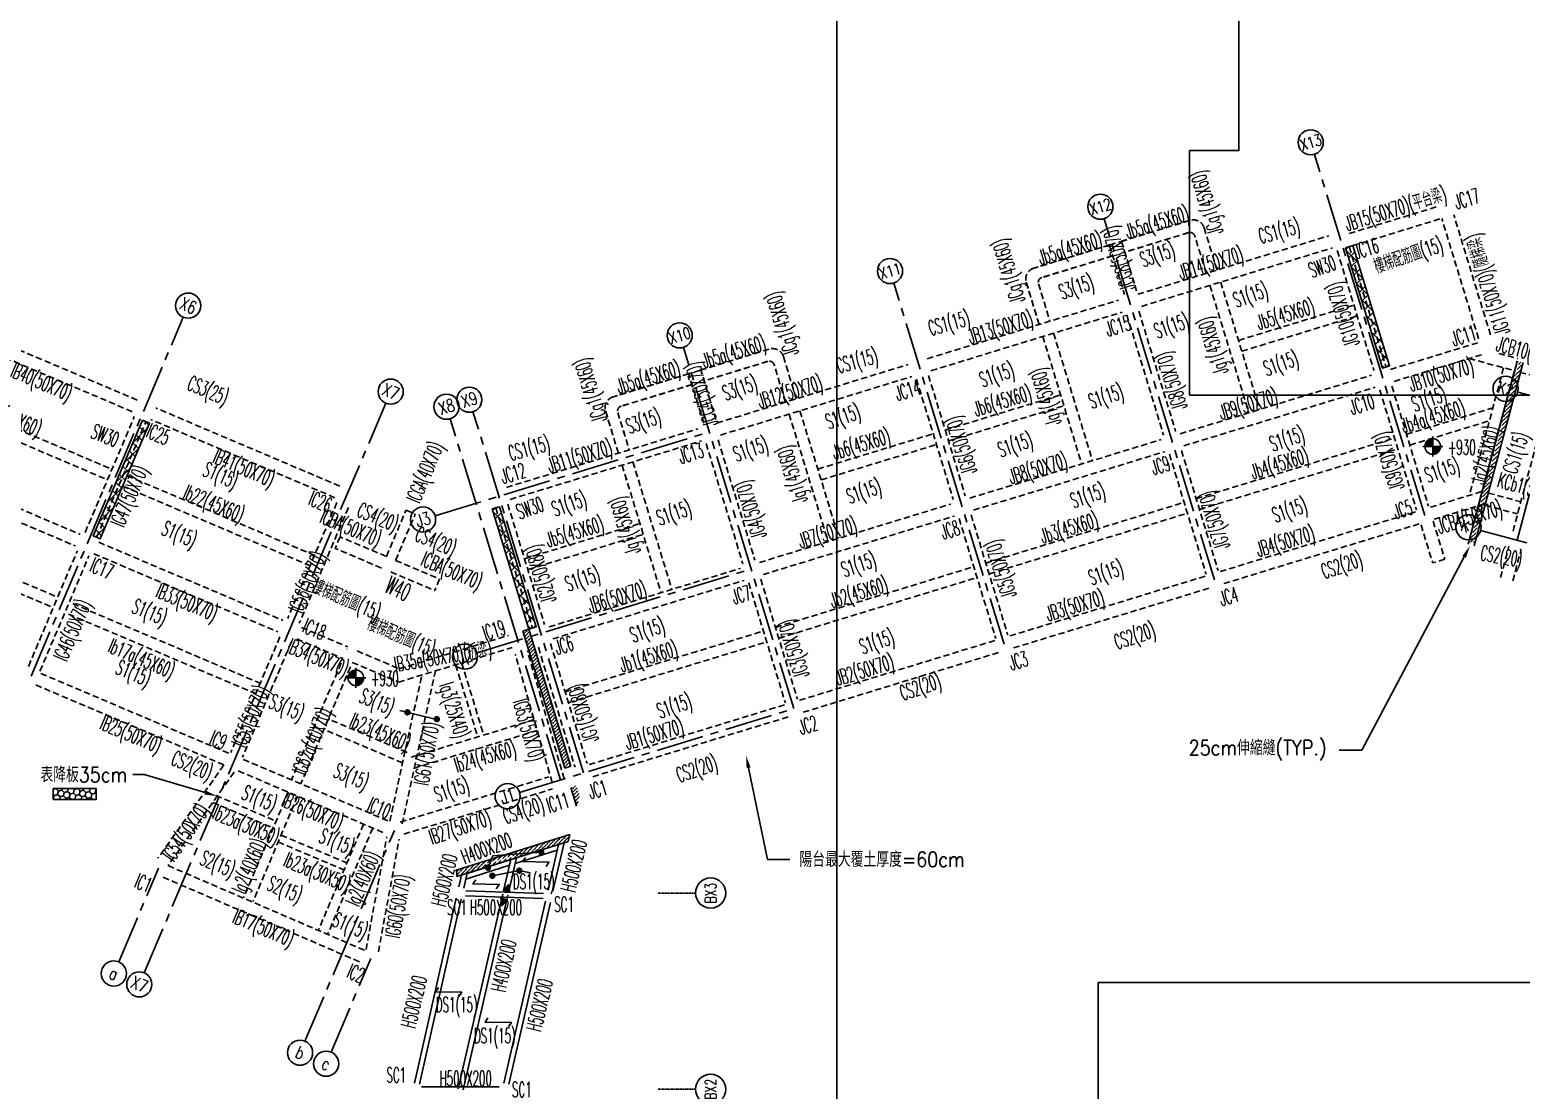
# Model space of a CAD drawing. Header units: centimetres. Extents: x -47768 to 194820, y -149527 to 141949.
# Drawn here: x 62401 to 68333, y -32796 to -28580 of the extents above; entities that cross this region are included whole.
import ezdxf
from ezdxf import colors
from ezdxf.entities.mleader import LeaderData, LeaderLine
from ezdxf.enums import TextEntityAlignment as Align
from ezdxf.math import Vec2, Vec3

# ---------------------------------------------------------------- set-up
doc = ezdxf.new("R2010")
doc.units = ezdxf.units.CM
for name, pattern in [('CENTER2', [28.575, 19.05, -3.175, 3.175, -3.175]), ('HIDDEN', [0.375, 0.25, -0.125]), ('PHANTOM2', [1.25, 0.625, -0.125, 0.125, -0.125, 0.125, -0.125]), ('建築圖|CENTER', [50.8, 31.75, -6.35, 6.35, -6.35])]:
    doc.linetypes.add(name, pattern=pattern)
doc.layers.get('0').update_dxf_attribs({"color": 8})
for name, color, linetype in [('0S-B', 6, 'HIDDEN'), ('0S-c型鋼', 11, '建築圖|CENTER'), ('0S-GRID', 8, 'Continuous'), ('0S-J', 3, 'HIDDEN'), ('0S-SB', 6, 'Continuous'), ('0S-Shear wall', 7, 'Continuous'), ('0S-SJ', 3, 'Continuous'), ('0S-伸縮縫', 4, 'Continuous'), ('0S-剛接符號', 2, 'Continuous'), ('0S-鋼筋', 1, 'Continuous'), ('1S-BN', 7, 'Continuous'), ('1S-CN', 2, 'Continuous'), ('1S-JN', 3, 'Continuous'), ('1S-SJN', 3, 'Continuous'), ('1S-SN', 4, 'Continuous'), ('1S-SWN', 7, 'Continuous'), ('1S-TEXT', 7, 'Continuous'), ('1S-WN', 40, 'Continuous'), ('FL高程', 7, 'Continuous'), ('grid2', 4, 'Continuous')]:
    doc.layers.add(name, color=color, linetype=linetype)
doc.layers.add('0S-繪圖區', color=171, linetype='Continuous', plot=False)
doc.styles.add('ae', font='romans.shx', dxfattribs={"bigfont": 'chineset.shx'})
doc.styles.add('CHINA', font='romans.shx', dxfattribs={"width": 0.85, "bigfont": 'chineset.shx'})
doc.styles.add('ROMAND', font='romand')
doc.styles.add('ROMANS', font='simplex.shx', dxfattribs={"height": 4, "bigfont": 'chineset.shx'})
doc.styles.add('txt', font='romans.shx', dxfattribs={"height": 0.2, "bigfont": 'chineset.shx'})
pattern_1 = [(45, (-145948.255, -94776.532), (5.522062, 20.24756074), [26.03125, -5.20625, 0, -5.20625])]

# ---------------------------------------------------------------- blocks, each defined once
blk = doc.blocks.new('ELE')
at = {"ltscale": 100}
h = blk.add_hatch(color=0, dxfattribs=at)
h.dxf.hatch_style = 1
edge = h.paths.add_edge_path()
edge.add_arc((55199, -2026.6), 20.7, 90, 180)
edge.add_line((55178.3, -2026.6), (55199, -2026.6))
edge.add_line((55199, -2026.6), (55199, -2005.9))
h = blk.add_hatch(color=0, dxfattribs=at)
h.dxf.hatch_style = 1
edge = h.paths.add_edge_path()
edge.add_line((55199, -2047.4), (55199, -2026.6))
edge.add_line((55199, -2026.6), (55219.7, -2026.6))
edge.add_arc((55199, -2026.6), 20.7, 270, 360, ccw=False)
at = {"color": 0, "ltscale": 100}
for q in [(55199, -2000), (55172.4, -2026.6), (55225.6, -2026.6), (55199, -2053.2)]:
    blk.add_line((55199, -2026.6), q, dxfattribs=at)
blk.add_circle((55199, -2026.6), 20.7, dxfattribs=at)
blk = doc.blocks.new('0S-ELE')
at = {"layer": 'FL高程', "ltscale": 100, "xscale": 1.5, "yscale": 1.5, "zscale": 1.5}
blk.add_blockref('ELE', (-26764.5, -529.8), dxfattribs=at)
at = {"layer": 'FL高程', "ltscale": 100, "style": 'CHINA', "width": 0.5}
blk.add_attdef('+150', text='', height=60, dxfattribs=at).set_placement((56149.6, -3572.5), align=Align.MIDDLE)
blk = doc.blocks.new('*U149')
at = {"color": 0, "ltscale": 100}
blk.add_lwpolyline([(36.3, 27), (17.074, 27), (17.074, 21.168), (25.98, 21.168), (25.98, 15.768), (24.673, 15.768), (24.673, 9.288), (36.3, 9.288), (36.3, 27)], dxfattribs=at)
blk.add_lwpolyline([(22.253, -6.279), (36.3, -6.279), (36.3, -27), (22.253, -27)], close=True, dxfattribs=at)
blk = doc.blocks.new('*U150')
at = {"color": 0, "ltscale": 100}
blk.add_lwpolyline([(-36.3, 27), (36.3, 27), (36.3, -27), (-36.3, -27)], close=True, dxfattribs=at)
blk = doc.blocks.new('XLINE')
blk.add_circle((0, 0), 50)
at = {"style": 'ROMAND', "width": 0.74997, "flags": 8}
blk.add_attdef('X-LINE', text='', height=50, dxfattribs=at).set_placement((0, 0), align=Align.MIDDLE)
blk = doc.blocks.new('柱位編號')
at = {"color": 0, "linetype": 'CENTER2', "ltscale": 10}
for p, q in [((138657.5, 35946.9), (138218.5, 37382.8)), ((139024.5, 35848.6), (139425.7, 37345.8)), ((137820.7, 35691.1), (137381.7, 37127)), ((136983.9, 35435.3), (136544.9, 36871.2)), ((133113.5, 35308.7), (133719.1, 36735.4)), ((136147.2, 35179.4), (135708.2, 36615.3)), ((139027.2, 36438), (140017.2, 36172.7)), ((133563.4, 34129.1), (134524.5, 36393.5)), ((135219.6, 34895.8), (134780.6, 36331.7)), ((135310.4, 34923.6), (134871.4, 36359.5)), ((134720.8, 35945.9), (135810.9, 36279.2)), ((138879.6, 35887.4), (139869.7, 35622.1)), ((134887.4, 35400.8), (135977.6, 35734.1)), ((135057, 34846.1), (136147.2, 35179.4)), ((134203.1, 33857.6), (134558.7, 34695.2)), ((133462.1, 34172.1), (133620.2, 34544.5)), ((134306.7, 33813.6), (134464.8, 34186))]:
    blk.add_line(p, q, dxfattribs=at)
at = {"color": 0}
ref = blk.add_blockref('XLINE', (138203.9, 37430.6), dxfattribs=dict(at, rotation=16.99999999999998))
ref.add_attrib('X-LINE', 'X13', dxfattribs={"height": 45, "rotation": 17, "style": 'ROMAND', "width": 0.74997}).set_placement((138203.9, 37430.6), align=Align.MIDDLE)
ref = blk.add_blockref('XLINE', (137367.1, 37174.8), dxfattribs=dict(at, rotation=16.99999999999998))
ref.add_attrib('X-LINE', 'X12', dxfattribs={"height": 45, "rotation": 17, "style": 'ROMAND', "width": 0.74997}).set_placement((137367.1, 37174.8), align=Align.MIDDLE)
ref = blk.add_blockref('XLINE', (136530.3, 36919), dxfattribs=dict(at, rotation=16.99999999999998))
ref.add_attrib('X-LINE', 'X11', dxfattribs={"height": 45, "rotation": 17, "style": 'ROMAND', "width": 0.74997}).set_placement((136530.3, 36919), align=Align.MIDDLE)
ref = blk.add_blockref('XLINE', (133738.6, 36781.4), dxfattribs=dict(at, rotation=337))
ref.add_attrib('X-LINE', 'X6', dxfattribs={"height": 50, "rotation": 337, "style": 'ROMAND', "width": 0.74997}).set_placement((133738.6, 36781.4), align=Align.MIDDLE)
ref = blk.add_blockref('XLINE', (135693.6, 36663.1), dxfattribs=dict(at, rotation=16.99999999999998))
ref.add_attrib('X-LINE', 'X10', dxfattribs={"height": 45, "rotation": 17, "style": 'ROMAND', "width": 0.74997}).set_placement((135693.6, 36663.1), align=Align.MIDDLE)
ref = blk.add_blockref('XLINE', (134544.1, 36439.5), dxfattribs=dict(at, rotation=337))
ref.add_attrib('X-LINE', 'X7', dxfattribs={"height": 50, "rotation": 337, "style": 'ROMAND', "width": 0.74997}).set_placement((134544.1, 36439.5), align=Align.MIDDLE)
ref = blk.add_blockref('XLINE', (138978.9, 36450.9), dxfattribs=dict(at, rotation=344.9999999999999))
ref.add_attrib('X-LINE', 'K2', dxfattribs={"height": 45, "rotation": 345, "style": 'ROMAND', "width": 0.74997}).set_placement((138978.9, 36450.9), align=Align.MIDDLE)
ref = blk.add_blockref('XLINE', (134765.9, 36379.5), dxfattribs=dict(at, rotation=16.99999999999998))
ref.add_attrib('X-LINE', 'X8', dxfattribs={"height": 50, "rotation": 17, "style": 'ROMAND', "width": 0.74997}).set_placement((134765.9, 36379.5), align=Align.MIDDLE)
ref = blk.add_blockref('XLINE', (134856.8, 36407.3), dxfattribs=dict(at, rotation=16.99999999999998))
ref.add_attrib('X-LINE', 'X9', dxfattribs={"height": 50, "rotation": 17, "style": 'ROMAND', "width": 0.74997}).set_placement((134856.8, 36407.3), align=Align.MIDDLE)
ref = blk.add_blockref('XLINE', (134672.9, 35931.3), dxfattribs=dict(at, rotation=17.00000000000323))
ref.add_attrib('X-LINE', 'J3', dxfattribs={"height": 50, "rotation": 17, "style": 'ROMAND', "width": 0.74997}).set_placement((134672.9, 35931.3), align=Align.MIDDLE)
ref = blk.add_blockref('XLINE', (138831.3, 35900.3), dxfattribs=dict(at, rotation=344.9999999999999))
ref.add_attrib('X-LINE', 'K1', dxfattribs={"height": 45, "rotation": 345, "style": 'ROMAND', "width": 0.74997}).set_placement((138831.3, 35900.3), align=Align.MIDDLE)
ref = blk.add_blockref('XLINE', (134839.6, 35386.2), dxfattribs=dict(at, rotation=17.00000000000323))
ref.add_attrib('X-LINE', 'J2', dxfattribs={"height": 50, "rotation": 17, "style": 'ROMAND', "width": 0.74997}).set_placement((134839.6, 35386.2), align=Align.MIDDLE)
ref = blk.add_blockref('XLINE', (135009.2, 34831.5), dxfattribs=dict(at, rotation=17.00000000000323))
ref.add_attrib('X-LINE', 'J1', dxfattribs={"height": 50, "rotation": 17, "style": 'ROMAND', "width": 0.74997}).set_placement((135009.2, 34831.5), align=Align.MIDDLE)
ref = blk.add_blockref('XLINE', (133442.5, 34126.1), dxfattribs=dict(at, rotation=337))
ref.add_attrib('X-LINE', 'a', dxfattribs={"height": 50, "rotation": 337, "style": 'ROMAND', "width": 0.74997}).set_placement((133442.5, 34126.1), align=Align.MIDDLE)
ref = blk.add_blockref('XLINE', (133543.9, 34083.1), dxfattribs=dict(at, rotation=337))
ref.add_attrib('X-LINE', 'X7', dxfattribs={"height": 50, "rotation": 337, "style": 'ROMAND', "width": 0.74997}).set_placement((133543.9, 34083.1), align=Align.MIDDLE)
ref = blk.add_blockref('XLINE', (134183.6, 33811.5), dxfattribs=dict(at, rotation=337))
ref.add_attrib('X-LINE', 'b', dxfattribs={"height": 50, "rotation": 337, "style": 'ROMAND', "width": 0.74997}).set_placement((134183.6, 33811.5), align=Align.MIDDLE)
ref = blk.add_blockref('XLINE', (134287.2, 33767.6), dxfattribs=dict(at, rotation=337))
ref.add_attrib('X-LINE', 'c', dxfattribs={"height": 50, "rotation": 337, "style": 'ROMAND', "width": 0.74997}).set_placement((134287.2, 33767.6), align=Align.MIDDLE)
blk = doc.blocks.new('markt002')
blk.add_circle((0, 0), 0.5)
at = {"style": 'ROMANS', "width": 0.7}
blk.add_attdef('NO.', text='', height=0.375, dxfattribs=at).set_placement((0, 0), align=Align.MIDDLE)

msp = doc.modelspace()

# ---------------------------------------------------------------- hatches: boundary and pattern name
at = {"layer": '0S-Shear wall', "ltscale": 100}
h = msp.add_hatch(dxfattribs=at)
h.set_pattern_fill('ANSI37', color=256, scale=10)
h.set_pattern_definition([(45, (70148.524, -47145.758), (-22.45064, 22.45064), []), (135, (70148.524, -47145.758), (-22.45064, -22.45064), [])])
h.paths.add_polyline_path([(67634.6476, -29446.8601), (67780.8335, -29925.0124), (67809.5226, -29916.2413), (67663.3368, -29438.0889)])
h = msp.add_hatch(dxfattribs=at)
h.set_pattern_fill('ANSI37', color=256, scale=10)
h.set_pattern_definition([(45, (62653.21, -30603.646), (-22.4506, 22.4506), []), (135, (62653.21, -30603.646), (-22.4506, -22.4506), [])])
h.paths.add_polyline_path([(62848.5744, -30131.6713), (62876.1896, -30143.3932), (62680.824, -30603.6456), (62653.2089, -30591.9237)])
h = msp.add_hatch(dxfattribs=at)
h.set_pattern_fill('ANSI37', color=256, scale=10)
h.set_pattern_definition([(45, (66753.642, -48183.677), (-22.45064, 22.45064), []), (135, (66753.642, -48183.677), (-22.45064, -22.45064), [])])
h.paths.add_polyline_path([(64239.7658, -30484.7796), (64385.9516, -30962.932), (64414.6408, -30954.1608), (64268.4549, -30476.0085)])
at = {"layer": '0S-伸縮縫'}
h = msp.add_hatch(dxfattribs=at)
h.set_pattern_fill('ANSI36', color=256, scale=83.3)
h.set_pattern_definition([(45, (-145948.255, -94776.463), (5.522062, 20.24756074), [26.03125, -5.20625, 0, -5.20625])])
h.paths.add_polyline_path([(68341.1583, -29903.3163), (68317.0101, -29896.8459), (68124.5717, -30615.0357), (68148.7199, -30621.5062)])
h = msp.add_hatch(dxfattribs=at)
h.set_pattern_fill('ANSI36', color=256, scale=83.3)
h.set_pattern_definition(pattern_1)
h.paths.add_polyline_path([(64385.9526, -30962.9351), (64362.045, -30970.2444), (64385.4337, -31046.7457), (64454.1415, -31271.4772), (64528.6956, -31515.3341), (64552.6033, -31508.0252)])
h = msp.add_hatch(dxfattribs=at)
h.set_pattern_fill('ANSI36', color=256, scale=83.3)
h.set_pattern_definition(pattern_1)
h.paths.add_polyline_path([(64575.9827, -31584.5327), (64552.0853, -31591.8385), (64574.931, -31666.5633, -0.077232096), (64590.9095, -31633.356)])
h = msp.add_hatch(dxfattribs=at)
h.set_pattern_fill('ANSI36', color=256, scale=83.3)
h.set_pattern_definition([(45, (-145948.255, -94776.532), (5.522062, 20.24756074), [26.03125, -5.20625, 0, -5.20625])])
h.paths.add_polyline_path([(64542.0337, -31806.9449), (64548.5391, -31778.6906), (64096.7095, -31920.8279, -0.091454223), (64099.9567, -31946.0142)])
at = {"layer": '0S-剛接符號', "ltscale": 100}
h = msp.add_hatch(color=256, dxfattribs=at)
h.dxf.hatch_style = 1
h.paths.add_polyline_path([(64274.4538, -32031.6669), (64300.6286, -32040.6008), (64278.6073, -32062.3086)])
h = msp.add_hatch(color=256, dxfattribs=at)
h.dxf.hatch_style = 1
h.paths.add_polyline_path([(64283.2675, -32000.0498), (64309.4422, -32008.9836), (64305.2887, -31978.3419)])
at = {"layer": '1S-TEXT', "ltscale": 100}
h = msp.add_hatch(dxfattribs=at)
h.set_pattern_fill('HONEY', color=256, scale=111.0667, angle=16)
h.set_pattern_definition([(16, (-83153.064, -141168.476), (16.7042039, 17.2977094), [13.8833375, -27.766675]), (136, (-83153.064, -141168.476), (-23.3323577, 5.8174102), [13.8833375, -27.766675]), (76, (-83153.064, -141168.476), (-6.62815385, 23.1151196), [-27.766675, 13.8833375])])
h.paths.add_polyline_path([(62493.9418, -31596.9505), (62664.6774, -31596.9505), (62664.6774, -31639.8293), (62493.9418, -31639.8293)])

# ---------------------------------------------------------------- linework, layer by layer
msp.add_line((64552.0853, -31591.8385), (64574.931, -31666.5632))
msp.add_lwpolyline([(68317.0091, -29896.8427), (68121.9822, -30624.6932)])
at = {"layer": '0S-B', "ltscale": 100}
for p, q in [((67648.7182, -29390.2737), (68002.551, -29282.0961)), ((67663.3368, -29438.0889), (68017.1696, -29329.9114)), ((68163.3628, -29808.0638), (68017.1763, -29329.9093)), ((68211.178, -29793.4452), (68064.9915, -29315.2907)), ((66695.429, -29435.9175), (66743.2442, -29421.299)), ((66743.2442, -29421.299), (66803.1804, -29617.3414)), ((66807.566, -29631.7543), (67567.8283, -29399.3188)), ((66695.429, -29435.9175), (66755.3652, -29631.96)), ((66822.1846, -29679.5696), (67582.4468, -29447.1341)), ((67601.1776, -29457.0929), (67747.3721, -29935.2435)), ((67648.9926, -29442.4734), (67795.187, -29920.6241)), ((65970.7993, -29887.5796), (66731.0616, -29655.1441)), ((65985.4179, -29935.3948), (66745.6802, -29702.9593)), ((66764.411, -29712.9181), (66910.6054, -30191.0688)), ((66812.226, -29698.2987), (66958.4204, -30176.4494)), ((62827.9467, -30052.3019), (62096.1453, -29741.6706)), ((62808.4101, -30098.3271), (62076.6088, -29787.6959)), ((67813.7723, -29930.1626), (68167.5975, -29821.9388)), ((67828.3969, -29977.976), (68182.2221, -29869.7522)), ((68125.6644, -29887.0514), (68306.6384, -29935.5433)), ((68244.1255, -29867.0292), (68319.5794, -29887.247)), ((65069.7109, -29933.0178), (65021.8956, -29947.6364)), ((65081.8318, -30143.6788), (65021.8956, -29947.6364)), ((65129.6471, -30129.0603), (65069.7109, -29933.0178)), ((65134.0326, -30143.4048), (65894.2949, -29910.9693)), ((65975.4593, -29954.1239), (66121.6537, -30432.2746)), ((66977.0377, -30186.093), (67737.2768, -29953.5602)), ((65148.6512, -30191.2201), (65908.9135, -29958.7846)), ((65927.6443, -29968.7433), (66073.8387, -30446.894)), ((66991.6623, -30233.9064), (67751.9014, -30001.3736)), ((67770.7629, -30011.7467), (67916.6037, -30488.7408)), ((67818.5779, -29997.1273), (67964.4187, -30474.1214)), ((62620.9796, -30578.2432), (62816.3564, -30117.9942)), ((63613.8519, -30440.2169), (62882.0505, -30129.5856)), ((63633.3884, -30394.1916), (62901.5871, -30083.5604)), ((68300.6019, -30573.002), (68429.6871, -30091.22)), ((62667.0044, -30597.7808), (62862.3811, -30137.5319)), ((64297.266, -30399.2301), (65057.5283, -30166.7946)), ((64311.8846, -30447.0453), (65072.1469, -30214.6098)), ((65090.8777, -30224.5686), (65237.0721, -30702.7193)), ((65138.6926, -30209.9492), (65284.8871, -30688.0998)), ((66140.3032, -30442.0233), (66900.5423, -30209.4905)), ((66981.8112, -30252.9525), (67127.652, -30729.9466)), ((61869.5459, -30275.5056), (62601.3472, -30586.1368)), ((66154.9278, -30489.8367), (66915.1669, -30257.3039)), ((66933.9962, -30267.5719), (67079.837, -30744.566)), ((61850.0093, -30321.5308), (62581.8107, -30632.162)), ((67972.1685, -30478.1768), (68178.1912, -30415.1893)), ((68178.107, -30415.2151), (68178.1105, -30415.216)), ((63621.7985, -30459.8854), (63426.4328, -30920.1378)), ((63667.8237, -30479.422), (63472.4581, -30939.6744)), ((63818.8436, -30673.8218), (63896.9671, -30489.7792)), ((63896.967, -30489.7794), (63933.7872, -30505.4088)), ((64254.111, -30480.3938), (64400.3054, -30958.5445)), ((64301.926, -30465.7744), (64448.1204, -30943.9251)), ((65303.5686, -30697.9536), (66063.8077, -30465.4208)), ((67986.7871, -30525.992), (68192.8098, -30463.0046)), ((68165.1661, -30463.5114), (68165.1695, -30463.5123)), ((63855.6637, -30689.4514), (63933.7872, -30505.4088)), ((65318.1932, -30745.767), (66078.4323, -30513.2342)), ((66097.2295, -30523.3972), (66243.0703, -31000.3913)), ((66145.0445, -30508.7777), (66290.8853, -30985.7718)), ((67135.4018, -30734.0704), (67912.4473, -30496.5037)), ((67150.0204, -30781.8856), (67927.0659, -30544.319)), ((67934.854, -30548.4311), (67981.1129, -30699.7278)), ((67982.6689, -30533.8116), (68028.9279, -30685.1084)), ((63634.7668, -30595.6889), (63615.2302, -30641.7141)), ((63818.8447, -30673.8222), (63634.7661, -30595.6886)), ((62394.8137, -31111.0223), (62589.7199, -30651.8818)), ((62655.4511, -30663.4205), (63387.2524, -30974.0518)), ((62674.9876, -30617.3953), (63406.789, -30928.0265)), ((63799.3088, -30719.8478), (63615.2302, -30641.7141)), ((68251.112, -30757.7123), (68284.4396, -30633.3243)), ((68299.4085, -30770.6525), (68332.7361, -30646.2645)), ((62440.8385, -31130.5599), (62635.7447, -30671.4194)), ((63855.6638, -30689.4512), (64030.6598, -30763.5227)), ((64466.8341, -30953.8839), (65227.0732, -30721.3511)), ((68028.9279, -30685.1084), (67981.1126, -30699.727)), ((63836.174, -30735.4962), (64011.17, -30809.5678)), ((64030.6598, -30763.5227), (64011.1231, -30809.5479)), ((64481.4587, -31001.6973), (65241.6978, -30769.1645)), ((65260.4629, -30779.2224), (65406.3037, -31256.2165)), ((65308.2779, -30764.603), (65454.1187, -31241.5971)), ((66298.6352, -30989.8956), (67075.6806, -30752.329)), ((66313.2538, -31037.7109), (67090.2992, -30800.1442)), ((63395.1743, -30993.7782), (63200.2872, -31452.9031)), ((63441.1996, -31013.3147), (63246.3125, -31472.4397)), ((63870.4104, -31120.5453), (64304.6648, -30987.7804)), ((64471.5112, -31020.4282), (64617.352, -31497.4223)), ((65461.8685, -31245.7209), (66238.914, -31008.1542)), ((63867.6256, -31173.6813), (64319.2833, -31035.5957)), ((64478.1064, -31572.1709), (64331.9195, -31062.186)), ((64526.1707, -31558.3932), (64379.9838, -31048.4084)), ((64423.6962, -31035.0476), (64569.537, -31512.0417)), ((65476.4871, -31293.5361), (66253.5326, -31055.9695)), ((62444.1689, -31138.7123), (63192.1251, -31456.2009)), ((63639.1058, -31097.3218), (63441.7869, -31562.176)), ((63675.926, -31112.951), (63478.6071, -31577.8053)), ((63881.7439, -31737.4414), (64014.608, -31128.6755)), ((62424.6323, -31184.7375), (63172.5885, -31502.2261)), ((63832.8938, -31726.7798), (63959.7721, -31145.4405)), ((64625.1019, -31501.5461), (65402.1473, -31263.9795)), ((64639.7204, -31549.3613), (65416.7659, -31311.7947)), ((63249.6104, -31480.6019), (63831.8756, -31727.7589)), ((63172.6568, -31502.4665), (62909.9628, -31873.7957)), ((63213.4752, -31531.3432), (62950.7812, -31902.6724)), ((63230.0738, -31526.6272), (63812.339, -31773.7841)), ((63873.4693, -31729.9095), (64464.9984, -31550.3607)), ((63887.9918, -31777.7541), (64479.5209, -31598.2052)), ((63737.9855, -32236.9752), (63820.5914, -31789.1288)), ((63787.156, -32246.0448), (63869.7619, -31798.1984)), ((62950.9107, -31903.1202), (63740.4827, -32243.297)), ((62931.1268, -31949.0397), (63720.6988, -32289.2165))]:
    msp.add_line(p, q, dxfattribs=at)
for points in [[(63481.9431, -30955.6505), (63666.0421, -31033.796)], [(63462.4065, -31001.6757), (63646.5056, -31079.8213)], [(63662.5852, -31041.94), (63662.3053, -31041.8212)], [(63702.8868, -31049.4357), (63870.4104, -31120.5453)], [(63683.3502, -31095.4609), (63867.6256, -31173.6813)]]:
    msp.add_lwpolyline(points, dxfattribs=at)
at = {"layer": '0S-c型鋼', "ltscale": 100}
msp.add_lwpolyline([(64362.044, -30970.2413), (64385.9516, -30962.932), (64552.604, -31508.0275), (64528.6956, -31515.3341), (64362.0956, -30970.2255)], dxfattribs=at)
at = {"layer": '0S-J', "ltscale": 100}
for p, q in [((67009.8219, -29386.8537), (66756.4008, -29464.3323)), ((67080.1131, -29548.36), (67034.7954, -29400.1323)), ((66699.2223, -29434.2716), (66394.0573, -29527.5699)), ((66695.4288, -29435.9172), (66394.1932, -29528.0141)), ((66708.4497, -29478.5066), (66426.3402, -29564.7562)), ((66708.5856, -29478.9509), (66426.476, -29565.2004)), ((66364.1804, -29583.7603), (66411.0961, -29737.2149)), ((66364.3162, -29584.2046), (66415.4813, -29751.5583)), ((66413.0615, -29589.7297), (66458.5156, -29738.4032)), ((66413.1973, -29590.174), (66458.5151, -29738.4016)), ((67094.7272, -29596.1766), (67249.6841, -30103.0177)), ((67094.7277, -29596.1781), (67249.6846, -30103.0193)), ((67137.761, -29583.0199), (67292.7178, -30089.861)), ((67137.7614, -29583.0214), (67292.7183, -30089.8626)), ((67208.661, -29814.9234), (67667.6914, -29674.5837)), ((67208.6615, -29814.9249), (67667.6919, -29674.5852)), ((67221.8177, -29857.9571), (67680.8482, -29717.6174)), ((67221.8182, -29857.9587), (67680.8486, -29717.619)), ((66429.981, -29799.4099), (66584.9379, -30306.251)), ((66429.9815, -29799.4115), (66584.9384, -30306.2526)), ((66473.0147, -29786.2532), (66627.9716, -30293.0943)), ((66473.0152, -29786.2547), (66627.9721, -30293.0959)), ((65025.689, -29945.9221), (64720.524, -30039.2204)), ((65021.8958, -29947.5675), (64720.6598, -30039.6646)), ((68263.1891, -29923.8312), (68127.3623, -30430.729)), ((68263.1892, -29923.8314), (68127.3624, -30430.7293)), ((68306.6557, -29935.4783), (68178.1069, -30415.2148)), ((68306.6558, -29935.4786), (68178.107, -30415.2151)), ((68460.3718, -29976.6663), (68330.804, -29941.9487)), ((68460.3723, -29976.6678), (68330.8045, -29941.9503)), ((61968.0501, -30004.9862), (62727.4666, -30327.3394)), ((65034.9164, -29990.1571), (64752.8068, -30076.4067)), ((65035.0524, -29990.6013), (64752.9427, -30076.8509)), ((61950.4672, -30046.4089), (62709.8837, -30368.7621)), ((66041.9733, -30171.6156), (66500.8811, -30031.3134)), ((66041.9738, -30171.6171), (66500.8815, -30031.315)), ((66055.1301, -30214.6493), (66514.0378, -30074.3471)), ((66055.1305, -30214.6509), (66514.0383, -30074.3487)), ((64690.647, -30095.4108), (64737.5628, -30248.8654)), ((64690.7829, -30095.8551), (64741.9481, -30263.2089)), ((64739.5282, -30101.3802), (64784.9822, -30250.0537)), ((64739.664, -30101.8244), (64784.9818, -30250.0522)), ((65421.1939, -30107.8271), (65576.1508, -30614.6682)), ((65421.1944, -30107.8286), (65576.1513, -30614.6698)), ((65464.2276, -30094.6703), (65619.1845, -30601.5115)), ((65464.2281, -30094.6719), (65619.185, -30601.513)), ((67877.0418, -30188.3226), (68220.4498, -30083.3322)), ((67877.0418, -30188.3226), (68220.4497, -30083.3323)), ((67890.1985, -30231.3563), (68206.7157, -30134.5873)), ((67890.1985, -30231.3563), (68206.7155, -30134.5874)), ((65535.1276, -30326.5739), (65994.1581, -30186.2342)), ((65535.1281, -30326.5754), (65994.1586, -30186.2357)), ((65548.2844, -30369.6076), (66007.3148, -30229.2679)), ((65548.2849, -30369.6091), (66007.3153, -30229.2694)), ((67040.2751, -30444.1479), (67829.2265, -30202.9412)), ((67040.2751, -30444.1479), (67829.2265, -30202.9412)), ((67053.4318, -30487.1816), (67842.3833, -30245.9749)), ((67053.4318, -30487.1816), (67842.3833, -30245.9749)), ((64756.5621, -30311.0255), (64911.519, -30817.8665)), ((64756.5626, -30311.0271), (64911.5195, -30817.8681)), ((64799.5959, -30297.8688), (64954.5527, -30804.7098)), ((64799.5963, -30297.8703), (64954.5532, -30804.7114)), ((62787.2975, -30352.7361), (63532.9084, -30669.2291)), ((62769.7146, -30394.1588), (63515.3255, -30710.6518)), ((68202.2586, -30421.6865), (68331.8265, -30456.4041)), ((68202.2591, -30421.6881), (68331.827, -30456.4057)), ((66203.5084, -30699.9731), (66992.4599, -30458.7664)), ((66203.5084, -30699.9731), (66992.4599, -30458.7664)), ((68189.3177, -30469.9828), (68318.8856, -30504.7004)), ((68189.3182, -30469.9843), (68318.886, -30504.702)), ((61752.1454, -30513.6258), (62511.5619, -30835.979)), ((64368.44, -30683.2661), (64827.4621, -30542.9289)), ((64368.4405, -30683.2676), (64827.4626, -30542.9305)), ((66216.6652, -30743.0068), (67005.6166, -30501.8001)), ((66216.6652, -30743.0068), (67005.6166, -30501.8001)), ((61734.5625, -30555.0486), (62493.979, -30877.4017)), ((64381.5967, -30726.2998), (64840.6189, -30585.9626)), ((64381.5972, -30726.3013), (64840.6193, -30585.9642)), ((65366.7418, -30955.7983), (66155.6932, -30714.5917)), ((65366.7418, -30955.7983), (66155.6932, -30714.5917)), ((65379.8985, -30998.832), (66168.8499, -30757.6254)), ((65379.8985, -30998.832), (66168.8499, -30757.6254)), ((62553.944, -30902.8554), (63299.4207, -31219.2915)), ((62571.5269, -30861.4327), (63317.0036, -31177.8688)), ((64529.9751, -31211.6236), (65318.9265, -30970.4169)), ((64529.9751, -31211.6236), (65318.9265, -30970.4169)), ((64543.1318, -31254.6573), (65332.0833, -31013.4506)), ((64543.1318, -31254.6573), (65332.0833, -31013.4506)), ((64094.5712, -31104.309), (64182.2582, -31391.1879)), ((64118.4793, -31097.0013), (64206.1663, -31383.8802)), ((63901.2216, -31452.8481), (63588.0477, -31319.9188)), ((64406.5726, -31322.6192), (63917.0754, -31472.2494)), ((63883.6392, -31494.271), (63570.4654, -31361.3417)), ((64419.7273, -31365.6535), (63930.2302, -31515.2837)), ((63429.1979, -31610.9653), (63251.1898, -32030.3273)), ((63128.2616, -31651.728), (63368.5928, -31753.7425)), ((63139.9836, -31624.1128), (63380.3147, -31726.1273)), ((63466.0181, -31626.5945), (63288.01, -32045.9565)), ((63727.8602, -31737.925), (63549.9191, -32157.1292)), ((63400.3334, -31781.3385), (63662.242, -31892.5124)), ((63764.6804, -31753.5542), (63586.7393, -32172.7584)), ((63388.6114, -31808.9537), (63650.52, -31920.1275))]:
    msp.add_line(p, q, dxfattribs=at)
for points in [[(67123.1473, -29535.2048), (67071.8459, -29367.4053, 0.414213562), (67015.6554, -29337.5283), (66743.1082, -29420.8543)], [(67123.1469, -29535.2032), (67071.9817, -29367.8495, 0.414213562), (67015.7913, -29337.9725), (66743.2441, -29421.2986)], [(67080.1136, -29548.3615), (67034.6596, -29399.6881, 0.414213562), (67009.6861, -29386.4094), (66756.265, -29463.888)], [(65449.614, -30046.8553), (65398.3126, -29879.0558, 0.414213562), (65342.1221, -29849.1788), (65069.5749, -29932.5048)], [(65449.6135, -30046.8537), (65398.4484, -29879.5, 0.414213562), (65342.2579, -29849.623), (65069.7109, -29932.949)], [(65406.5803, -30060.012), (65361.1263, -29911.3386, 0.414213562), (65336.1527, -29898.0599), (65082.7317, -29975.5385)], [(65406.5798, -30060.0105), (65361.2621, -29911.7828, 0.414213562), (65336.2886, -29898.5042), (65082.8676, -29975.9827)]]:
    msp.add_lwpolyline(points, format="xyb", dxfattribs=at)
for centre, radius, start, end in [((67015.6693, -29405.9798), 20, 16.99999976, 106.99999976), ((66407.2141, -29570.6036), 45, 106.99999976, 196.99999976), ((66407.3499, -29571.0479), 45, 106.99999976, 196.99999976), ((66432.1876, -29583.8823), 20, 106.99999976, 196.99999976), ((66432.3234, -29584.3265), 20, 106.99999976, 196.99999976), ((64733.6807, -30082.2541), 45, 106.99999976, 196.99999976), ((64733.8166, -30082.6983), 45, 106.99999976, 196.99999976), ((64758.6543, -30095.5328), 20, 106.99999976, 196.99999976), ((64758.7901, -30095.977), 20, 106.99999976, 196.99999976)]:
    msp.add_arc(centre, radius, start, end, dxfattribs=at)
at = {"layer": '0S-SB', "ltscale": 100}
for p, q in [((64503.6781, -31819.2138), (64462.211, -31999.9195)), ((64525.7945, -31812.2564), (64481.6486, -32004.6356)), ((64118.0242, -31940.327), (64107.3643, -31987.473)), ((64140.0992, -31933.3826), (64126.814, -31992.1395)), ((64097.259, -32032.1659), (63930.9725, -32767.6046)), ((64134.2935, -32022.9483), (64443.2794, -32033.7384)), ((64134.9915, -32002.9605), (64443.9774, -32013.7505)), ((64116.7665, -32036.5766), (63950.48, -32772.0153)), ((64286.0508, -32767.5908), (64451.9625, -32044.5803)), ((64305.5442, -32772.064), (64471.4558, -32049.0535)), ((63958.3225, -32782.0307), (64267.4967, -32782.0307))]:
    msp.add_line(p, q, dxfattribs=at)
at = {"layer": '0S-Shear wall', "ltscale": 100}
for points in [[(67634.6476, -29446.8601), (67780.8335, -29925.0124), (67809.5226, -29916.2413), (67663.3368, -29438.0889)], [(64239.7658, -30484.7796), (64385.9516, -30962.932), (64414.6408, -30954.1608), (64268.4549, -30476.0085)]]:
    msp.add_lwpolyline(points, close=True, dxfattribs=at)
msp.add_lwpolyline([(62848.5744, -30131.6713), (62876.1896, -30143.3932), (62680.824, -30603.6456), (62653.2089, -30591.9237), (62848.5744, -30131.6713)], dxfattribs=at)
at = {"layer": '0S-SJ'}
for p, q in [((64285.5312, -32003.331), (64314.0956, -31878.853)), ((64305.8879, -32004.0419), (64336.212, -31871.8956))]:
    msp.add_line(p, q, dxfattribs=at)
at = {"layer": '0S-SJ', "ltscale": 100}
for p, q in [((64105.03, -32789.9198), (64282.5461, -32016.3396)), ((64124.5234, -32794.393), (64302.0395, -32020.8128))]:
    msp.add_line(p, q, dxfattribs=at)
at = {"layer": '0S-伸縮縫', "ltscale": 100}
msp.add_line((68306.6525, -29935.4801), (68145.2724, -30537.7589), dxfattribs=at)
at = {"layer": '0S-伸縮縫'}
for points in [[(68317.0091, -29896.9111), (68121.9822, -30624.7615)], [(68341.1572, -29903.3816), (68146.1303, -30631.232)]]:
    msp.add_lwpolyline(points, dxfattribs=at)
msp.add_lwpolyline([(64548.5382, -31778.6874), (64096.5493, -31920.8748, -0.091521936), (64099.6972, -31946.0923), (64542.0328, -31806.9417)], format="xyb", close=True, dxfattribs=at)
at = {"layer": '0S-剛接符號'}
for points in [[(64274.4538, -32031.6669), (64300.6286, -32040.6008), (64278.6073, -32062.3086)], [(64283.2675, -32000.0498), (64309.4422, -32008.9836), (64305.2887, -31978.3419)]]:
    msp.add_lwpolyline(points, close=True, dxfattribs=at)
at = {"layer": '0S-鋼筋', "color": 3, "ltscale": 100}
for p, q in [((64139.7176, -31933.7091), (64503.3457, -31819.3184)), ((64242.0917, -31863.7932), (64434.8854, -31849.0668)), ((64330.694, -31894.5977), (64498.1601, -31841.916)), ((64134.614, -31956.2809), (64308.5777, -31901.5551)), ((64242.0917, -31863.7932), (64222.8327, -31911.1634))]:
    msp.add_line(p, q, dxfattribs=at)
at = {"layer": '0S-鋼筋', "color": 3, "ltscale": 100, "const_width": 13.5}
for points in [[(64429.6313, -31846.1104, -0.584755303), (64440.1395, -31846.1104, -1.710117025), (64429.6313, -31846.1104, -0.557367557)], [(64217.5786, -31908.207, -0.584755303), (64228.0868, -31908.207, -1.710117025), (64217.5786, -31908.207, -0.557367557)]]:
    msp.add_lwpolyline(points, format="xyb", dxfattribs=at)
at = {"layer": '1S-SN', "ltscale": 100}
msp.add_line((64013.6001, -31320.4315), (63871.8578, -31286.0661), dxfattribs=at)
at = {"layer": '1S-SN', "color": 4, "linetype": 'Continuous'}
for p, q in [((64240.5268, -31943.2393), (64347.8007, -31923.0019)), ((64347.8007, -31923.0019), (64391.7483, -31931.5468))]:
    msp.add_line(p, q, dxfattribs=at)
at = {"layer": '1S-SN', "color": 4, "linetype": 'Continuous', "const_width": 13.5}
for points in [[(63897.6516, -31290.6373, -0.584755303), (63908.1598, -31290.6373, -1.710117025), (63897.6516, -31290.6373, -0.557367557)], [(64014.3747, -31317.4751, -0.584755303), (64024.8829, -31317.4751, -1.710117025), (64014.3747, -31317.4751, -0.557367557)], [(64342.5466, -31920.0455, -0.584755303), (64353.0548, -31920.0455, -1.710117025), (64342.5466, -31920.0455, -0.557367557)], [(64235.2727, -31940.283, -0.584755303), (64245.7809, -31940.283, -1.710117025), (64235.2727, -31940.283, -0.557367557)]]:
    msp.add_lwpolyline(points, format="xyb", dxfattribs=at)
at = {"layer": '1S-SN', "ltscale": 5}
for points in [[(64372.2202, -31870.1136), (64360.852, -31886.9606), (64465.4127, -31889.1609), (64454.0445, -31906.0079)], [(64174.4997, -31958.8772), (64163.1314, -31975.7242), (64267.6922, -31977.9245), (64256.3239, -31994.7715)], [(64025.7919, -32387.2895), (64014.4237, -32404.1365), (64118.9844, -32406.3369), (64107.6162, -32423.1838)], [(64223.0537, -32508.0051), (64211.6855, -32524.8521), (64316.2462, -32527.0525), (64304.878, -32543.8995)]]:
    msp.add_lwpolyline(points, dxfattribs=at)
at = {"layer": '1S-TEXT', "ltscale": 100}
msp.add_lwpolyline([(62493.9418, -31596.9505), (62664.6774, -31596.9505), (62664.6774, -31639.8293), (62493.9418, -31639.8293)], close=True, dxfattribs=at)
at = {"layer": 'grid2', "linetype": 'PHANTOM2', "ltscale": 0.1}
for p, q in [((64898.9593, -32012.0864), (65048.9593, -32012.0864)), ((64898.9593, -32791.9623), (65048.9593, -32791.9623))]:
    msp.add_line(p, q, dxfattribs=at)

# ---------------------------------------------------------------- block references
at = {"layer": '0S-GRID'}
msp.add_blockref('柱位編號', (-70707.8585, -66458.1336), dxfattribs=at)
at = {"layer": '0S-繪圖區', "ltscale": 100, "xscale": 150, "yscale": 150, "zscale": 150}
msp.add_blockref('*U149', (63312.9703, -31425.5377), dxfattribs=at)
at = {"layer": '0S-繪圖區', "color": 11, "ltscale": 100, "xscale": 150, "yscale": 150, "zscale": 150}
msp.add_blockref('*U150', (71055.4228, -31425.5377), dxfattribs=at)
at = {"layer": 'FL高程', "color": 0, "ltscale": 100}
for p in [(11947.2763, -26667.1192), (7663.5919, -27586.6622)]:
    msp.add_blockref('0S-ELE', p, dxfattribs=at).add_auto_attribs({'+150': '+930'})
at = {"layer": 'grid2', "linetype": 'PHANTOM2', "ltscale": 0.1}
ref = msp.add_blockref('markt002', (65108.9593, -32012.0864), dxfattribs=dict(at, xscale=-119.9999999999999, yscale=119.9999999999999, zscale=119.9999999999999, rotation=270.0000000047226))
ref.add_attrib('NO.', 'BX3', dxfattribs={"layer": '0', "height": 45, "rotation": 450, "style": 'ROMANS', "width": 0.7}).set_placement((65108.9593, -32012.0864), align=Align.MIDDLE)
ref = msp.add_blockref('markt002', (65108.9593, -32791.9623), dxfattribs=dict(at, xscale=-119.9999999999999, yscale=119.9999999999999, zscale=119.9999999999999, rotation=270.0000000047226))
ref.add_attrib('NO.', 'BX2', dxfattribs={"layer": '0', "height": 45, "rotation": 450, "style": 'ROMANS', "width": 0.7}).set_placement((65108.9593, -32791.9623), align=Align.MIDDLE)

# ---------------------------------------------------------------- texts
at = {"layer": '0S-J', "ltscale": 100, "style": 'txt', "width": 0.5}
msp.add_text('KCb1(50X70)', height=60, rotation=345.00000132, dxfattribs=at).set_placement((68370.919, -30407.1012), align=Align.MIDDLE)
at = {"layer": '1S-BN', "style": 'txt', "width": 0.5}
for s, rotation, p in [('JB15(50X70)(平台梁)', 17, (67834.2603, -29295.6145)), ('JCG8(50X70)', 107, (66736.7119, -29487.549)), ('JG11(50X70)(隨梯梁)', 107, (68204.1709, -29590.5895)), ('JB14(50X70)', 17, (67098.7897, -29511.2951)), ('JG10(50X70)', 107, (67627.9096, -29710.6239)), ('JB13(50X70)', 17, (66262.023, -29767.1204)), ('JCB10(50X70)', 345, (68377.0605, -29868.7921)), ('JG8(50X70)', 107, (66946.6301, -29975.0583)), ('JB10(50X70)', 17, (68015.6581, -29956.1671)), ('IB40(50X70)', 337, (62445.5541, -29983.5331)), ('JCG4(50X70)', 107, (65077.3652, -30028.5705)), ('JB12(50X70)', 17, (65425.2564, -30022.9456)), ('JB9(50X70)', 17, (67248.1712, -30072.1252)), ('JG6(50X70)', 107, (66109.8634, -30230.8835)), ('JG9(50X70)', 107, (67810.5444, -30293.7564)), ('IB41(50X70)', 337, (63250.9959, -30325.4229)), ('ICGA(40X70)', 427, (63976.0695, -30339.8484)), ('JB11(50X70)', 17, (64588.4897, -30278.7708)), ('JB8(50X70)', 17, (66411.4046, -30327.9504)), ('IG47(50X70)', 427, (62799.5089, -30434.6687)), ('JG4(50X70)', 107, (65273.0968, -30486.7087)), ('JG7(50X70)', 107, (67116.0266, -30529.1293)), ('ICBA(50X70)', 337, (63675.5602, -30563.4863)), ('JCB4(50X70)', 17, (68128.1668, -30521.9942)), ('JB7(50X70)', 17, (65574.6379, -30583.7757)), ('JB4(50X70)', 17, (67395.6508, -30617.1671)), ('JG5(50X70)', 107, (66267.0227, -30722.7507, 540)), ('IG56(50X70)', 427, (63507.6238, -30776.5585)), ('ICBA(50X70)', 337, (64077.6554, -30733.4469)), ('JG2(50X80)', 107, (64436.3301, -30742.534)), ('IB33(50X70)', 337, (63024.3718, -30859.3157)), ('JB6(50X70)', 17, (64737.8713, -30839.6009)), ('IG46(50X70)', 427, (62573.1241, -30967.9978)), ('JB3(50X70)', 17, (66558.8841, -30872.9923)), ('JG3(50X70)', 107, (65442.4933, -31040.7798)), ('IB34(50X70)', 337, (63545.32, -31078.9494)), ('IB35a(50X70)(折梁)', 369.62456942, (64044.3204, -31074.9431)), ('JB2(50X70)', 17, (65722.1175, -31128.8175)), ('IG55(50X70)', 427, (63281.2391, -31309.8875)), ('JG1(50X80)', 107, (64605.7386, -31296.644)), ('IG63(50X70)', 645.99487366, (64380.431, -31365.5925)), ('IB25(50X70)', 337, (62801.6551, -31384.0034)), ('IG62a(40X70)', 427, (63526.8872, -31409.3925)), ('JB1(50X70)', 17, (64885.3508, -31384.6428)), ('IG61(50X70)', 80, (63982.9193, -31457.923)), ('IB26(50X70)', 337, (63524.2514, -31690.7274)), ('IG54(50X70)', 414.55614267, (63025.0248, -31773.0903)), ('IB27(50X70)', 738.71676054, (64112.5132, -31754.9447)), ('IG60(50X70)', 80, (63868.5069, -32064.3295)), ('IB17(50X70)', 696.99995811, (63328.6365, -32153.6247))]:
    msp.add_text(s, height=60, rotation=rotation, dxfattribs=at).set_placement(p, align=Align.MIDDLE)
at = {"layer": '1S-BN', "color": 7, "linetype": 'Continuous', "style": 'CHINA', "width": 0.5}
for p in [(64564.4958, -31903.3414), (64049.7543, -31960.4136), (63928.2431, -32444.3015), (64428.5591, -32457.2154)]:
    msp.add_text('H500X200', height=60, rotation=76.54821843, dxfattribs=at).set_placement(p, align=Align.MIDDLE)
for p in [(64254.7348, -32069.137), (64134.6624, -32748.9371)]:
    msp.add_text('H500X200', height=60, dxfattribs=at).set_placement(p, align=Align.MIDDLE)
at = {"layer": '1S-CN', "style": 'txt', "width": 0.5}
for s, rotation, p in [('JC17', 17, (68116.7293, -29252.1731)), ('JC16', 17, (67716.4075, -29449.6117)), ('JC15', 17, (66728.6383, -29757.5511)), ('JC11', 17, (68103.9393, -29795.8963)), ('JC14', 17, (65891.8717, -30013.3763)), ('JC10', 17, (67699.6631, -30068.8851)), ('IC25', 337, (62911.6553, -30187.8713)), ('JC13', 17, (65030.0191, -30263.6734)), ('JC12', 17, (64323.0379, -30343.2239)), ('JC9', 17, (66898.2139, -30312.2079)), ('IC26', 337, (63556.436, -30455.9777)), ('JC5', 17, (67862.1069, -30486.5205)), ('JC8', 17, (66061.4473, -30568.0331)), ('IC17', 337, (62686.8155, -30721.1925)), ('JC7', 17, (65230.2711, -30826.1017)), ('JC4', 17, (67169.5654, -30832.8681)), ('IC18', 337, (63532.6588, -30963.0349)), ('IC19', 17, (64246.7829, -30966.9519)), ('JC6', 17, (64525.7143, -31026.7058)), ('JC3', 17, (66332.7987, -31088.6933)), ('JC2', 17, (65496.0321, -31344.5186)), ('IC9', 337, (63150.8462, -31403.4036)), ('IC11', 17, (64500.3719, -31652.3493)), ('JC1', 17, (64659.2654, -31600.3438)), ('IC10', 337, (63790.5971, -31673.9262)), ('IC1', 337, (62852.4147, -31972.177)), ('IC2', 337, (63697.7988, -32331.022))]:
    msp.add_text(s, height=60, rotation=rotation, dxfattribs=at).set_placement(p, align=Align.MIDDLE)
at = {"layer": '1S-CN', "linetype": 'Continuous', "style": 'CHINA', "width": 0.5}
for p in [(64525.7668, -32056.9055), (64099.5399, -32068.9123), (63858.5843, -32735.4811), (64357.746, -32793.1396)]:
    msp.add_text('SC1', height=60, dxfattribs=at).set_placement(p, align=Align.MIDDLE)
at = {"layer": '1S-JN', "style": 'txt', "width": 0.5}
for s, rotation, p in [('JCg1(45X60)', 107, (67086.0635, -29266.8339)), ('Jb5a(45X60)', 17, (66885.1481, -29349.3884)), ('JCg1(45X60)', 107, (66297.8731, -29537.8918)), ('Jb5a(45X60)', 17, (66538.9167, -29452.3974)), ('JCg1(45X60)', 107, (65397.4999, -29748.3435)), ('Jb5(45X60)', 17, (67396.5147, -29715.332)), ('Jg1(45X60)', 107, (67110.3019, -29835.2176)), ('Jb5a(45X60)', 17, (65201.8325, -29863.5991)), ('JCg1(45X60)', 107, (64635.1714, -30012.3113)), ('Jb5a(45X60)', 17, (64861.6163, -29965.1996)), ('Jg1(45X60)', 107, (66445.6701, -30038.416)), ('Jb6(45X60)', 17, (66270.1815, -30059.6866)), ('Ib21(45X60)', 337, (62325.9519, -30125.1854)), ('Jb4a(45X60)', 17, (67983.4678, -30121.8139)), ('Jb6(45X60)', 17, (65708.5882, -30231.3829)), ('Jg2(45X60)', 75.83860899, (68193.8911, -30271.5831)), ('Jg1(45X60)', 107, (65436.7686, -30346.8681)), ('Jb4(45X60)', 17, (67372.6568, -30308.5576)), ('Ib22(45X60)', 337, (63131.3936, -30467.0751)), ('Jg1(45X60)', 107, (64772.1368, -30550.0664)), ('Jb3(45X60)', 17, (66535.8901, -30564.3828)), ('Jb5(45X60)', 17, (64568.9228, -30579.8136)), ('Jb2(45X60)', 17, (65699.1234, -30820.2081)), ('Ib17a(45X60)', 337, (62843.7963, -31082.9384)), ('Jb1(45X60)', 17, (64862.3568, -31076.0333)), ('Ig3(25X40)', 647.1846067, (64085.0243, -31286.4261)), ('Ib23(45X60)', 337, (63793.1226, -31374.4218)), ('Ib24(45X60)', 375.9949097, (64212.5174, -31473.6847)), ('Ib23a(30X50)', 337, (63259.8248, -31745.0461)), ('Ig2(40X60)', 427, (63276.204, -31905.3674)), ('Ib23a(30X50)', 337, (63542.0459, -31932.6318)), ('Ig2(40X60)', 427, (63728.3824, -31955.2583))]:
    msp.add_text(s, height=60, rotation=rotation, dxfattribs=at).set_placement(p, align=Align.MIDDLE)
at = {"layer": '1S-SJN', "linetype": 'Continuous', "style": 'CHINA', "width": 0.5}
for rotation, p in [(20.32765507, (64217.0716, -31833.945)), (77.5495613, (64285.6148, -32300.6339))]:
    msp.add_text('H400X200', height=60, rotation=rotation, dxfattribs=at).set_placement(p, align=Align.MIDDLE)
at = {"layer": '1S-SN', "linetype": 'Continuous', "style": 'ae', "width": 0.5}
for s, rotation, p in [('CS1(15)', 15, (67297.4632, -29430.9578)), ('S3(15)', 19, (66829.5309, -29524.6953)), ('樓梯配筋圖(15)', 19, (67760.0648, -29551.638)), ('S3(15)', 19, (66506.8366, -29653.5565)), ('S1(15)', 19, (67199.5427, -29685.4703)), ('CS1(15)', 15, (65984.2485, -29796.6052)), ('S1(15)', 19, (66885.4802, -29808.2918)), ('CS1(15)', 15, (65618.6011, -29946.2549)), ('S1(15)', 19, (66190.6893, -30002.2153)), ('S1(15)', 19, (67320.6815, -29957.3937)), ('CS3(25)', 337, (63021.5877, -30008.2775)), ('S3(15)', 19, (65168.4135, -30055.3)), ('S1(15)', 19, (66624.8187, -30088.335)), ('S1(15)', 19, (67909.9359, -30099.2603)), ('S1(15)', 19, (65578.4509, -30168.5886)), ('S3(15)', 19, (64785.0619, -30187.3427)), ('CS1(15)', 15, (64314.1833, -30294.3464)), ('S1(15)', 19, (65211.351, -30297.9482)), ('S1(15)', 19, (66263.8647, -30280.8124)), ('S1(15)', 19, (67345.0758, -30257.3497)), ('CS1(15)', 72.5, (68314.5951, -30349.2336)), ('S1(15)', 337, (63084.0826, -30351.5427)), ('S1(15)', 19, (67961.945, -30382.2161)), ('S1(15)', 19, (65661.8239, -30465.8532)), ('S1(15)', 19, (64489.3044, -30516.0138)), ('S1(15)', 19, (66552.3872, -30482.7029)), ('S1(15)', 19, (67355.3766, -30540.318)), ('CS4(20)', 337, (63697.0806, -30512.0635)), ('S1(15)', 19, (64906.2274, -30551.3764)), ('S1(15)', 337, (62920.0588, -30585.498)), ('CS4(20)', 337, (63927.8149, -30608.6119)), ('S1(15)', 19, (65641.1445, -30756.8443)), ('CS2(20)', 19, (67550.1301, -30764.0573)), ('CS2(20)', 350, (68167.1524, -30687.5452)), ('S1(15)', 19, (64542.4481, -30813.7945)), ('S1(15)', 19, (66624.4499, -30789.3694)), ('樓梯配筋圖(15)', 337, (63519.2239, -30816.972)), ('S1(15)', 337, (62801.5953, -30895.461)), ('樓梯配筋圖(15)', 337, (63737.0052, -30963.5156)), ('S1(15)', 19, (64800.3582, -31017.3492)), ('S1(15)', 19, (65713.2072, -31063.5108)), ('CS2(20)', 19, (66726.3727, -31044.5357)), ('S1(15)', 337, (62737.6464, -31138.0286)), ('CS2(20)', 19, (65873.7344, -31247.6449)), ('S3(15)', 337, (63706.4691, -31251.3905)), ('S3(15)', 337, (63346.8383, -31274.0336)), ('S1(15)', 19, (64907.6991, -31318.9813)), ('CS2(20)', 337, (62958.0383, -31499.2434)), ('S3(15)', 337, (63604.2375, -31548.3352)), ('CS2(20)', 19, (64984.5689, -31573.162)), ('S1(15)', 19, (64022.0251, -31651.329)), ('S1(15)', 337, (63238.4796, -31636.2517)), ('CS4(20)', 19, (64295.0681, -31738.3539)), ('S1(15)', 337, (63546.3678, -31808.4028)), ('S2(15)', 337, (63072.5069, -31896.429)), ('S2(15)', 337, (63339.7421, -31997.3215)), ('S1(15)', 337, (63600.0776, -32141.3354))]:
    msp.add_text(s, height=60, rotation=rotation, dxfattribs=at).set_placement(p)
for p in [(64321.6738, -31996.1237), (64015.2427, -32485.5881), (64166.9832, -32609.3613)]:
    msp.add_text('DS1(15)', height=60, dxfattribs=at).set_placement(p)
at = {"layer": '1S-SWN', "linetype": 'Continuous', "style": 'CHINA', "width": 0.5}
for rotation, p in [(20, (67541.5368, -29520.8802)), (338.43739119, (62700.6248, -30193.0318)), (20, (64389.6101, -30480.8499))]:
    msp.add_text('SW30', height=60, rotation=rotation, dxfattribs=at).set_placement(p, align=Align.MIDDLE)
at = {"layer": '1S-WN', "style": 'CHINA', "width": 0.5}
msp.add_text('W40', height=70, rotation=335.05860508, dxfattribs=at).set_placement((63866.123, -30801.9886), align=Align.MIDDLE)

# ---------------------------------------------------------------- leaders
at = {"layer": '1S-TEXT', "color": 7, "linetype": 'Continuous'}
ml = msp.add_multileader_mtext('Standard', dxfattribs=at)
ml.set_content('25cm伸縮縫(TYP.)', color=7, style='CHINA')
ml.set_leader_properties(color=256, linetype='ByLayer', lineweight=-1)
ml.build(insert=Vec2(0, 0))
ml.multileader.update_dxf_attribs({"dogleg_length": 0.6, "arrow_head_size": 49.5, "scale": 150})
ctx = ml.context
ctx.base_point, ctx.scale, ctx.char_height, ctx.arrow_head_size, ctx.landing_gap_size, ctx.plane_origin = Vec3(66988.0011, -31444.4002), 150, 60, 49.5, 22.5, Vec3(68173.9948, -31011.6873)
notes = []
notes.append((ctx, [(0, (1, 1, 0), (67699.3011, -31444.4002), (-1, 0), 90, [(0, [(68129.3597, -30631.8463)], 0, [])])]))
ctx.mtext.insert, ctx.mtext.flow_direction = Vec3(67010.5011, -31404.5002), 5
ml = msp.add_multileader_mtext('Standard', dxfattribs=at)
ml.set_content('陽台最大覆土厚度=60cm', color=7, style='CHINA')
ml.set_leader_properties(color=256, linetype='ByLayer', lineweight=-1)
ml.build(insert=Vec2(0, 0))
ml.multileader.update_dxf_attribs({"dogleg_length": 0.6, "arrow_head_size": 49.5, "scale": 150})
ctx = ml.context
ctx.base_point, ctx.scale, ctx.char_height, ctx.arrow_head_size, ctx.landing_gap_size, ctx.plane_origin = Vec3(65424.5378, -31878.3987), 150, 60, 49.5, 22.5, Vec3(65844.1706, -31529.2674)
ctx.text_align_type = 2
notes.append((ctx, [(0, (1, 1, 0), (65334.5378, -31878.3987), (1, 0), 90, [(0, [(65249.8706, -31465.4757)], 256, [])])]))
ctx.mtext.insert, ctx.mtext.alignment, ctx.mtext.flow_direction = Vec3(66119.0903, -31848.3987), 3, 5
ml = msp.add_multileader_mtext('Standard', dxfattribs=at)
ml.set_content('表降板35cm', color=7, style='CHINA')
ml.set_leader_properties(color=256, linetype='ByLayer', lineweight=-1)
ml.build(insert=Vec2(0, 0))
ml.multileader.update_dxf_attribs({"dogleg_length": 0.6, "arrow_head_size": 49.5, "scale": 150})
ctx = ml.context
ctx.base_point, ctx.scale, ctx.char_height, ctx.arrow_head_size, ctx.landing_gap_size, ctx.plane_origin = Vec3(62410.6607, -31541.3433), 150, 60, 49.5, 22.5, Vec3(62920.9568, -31797.0382)
ctx.text_align_type = 2
notes.append((ctx, [(0, (1, 1, 0), (62855.5357, -31541.3433), (-1, 0), 45, [(0, [(63145.9927, -31626.6591)], 256, [])])]))
ctx.mtext.insert, ctx.mtext.alignment, ctx.mtext.flow_direction = Vec3(62788.0357, -31511.3433), 3, 5
for ctx, leaders in notes:
    for number, flags, end, landing, length, lines in leaders:
        leader = LeaderData()
        leader.index, (leader.has_last_leader_line, leader.has_dogleg_vector, leader.attachment_direction) = number, flags
        leader.last_leader_point, leader.dogleg_vector, leader.dogleg_length = Vec3(end), Vec3(landing), length
        for number, points, colour, breaks in lines:
            line = LeaderLine()
            line.index, line.vertices, line.color, line.breaks = number, Vec3.list(points), colors.encode_raw_color(colour), breaks
            leader.lines.append(line)
        ctx.leaders.append(leader)

doc.saveas('drawing.dxf')
